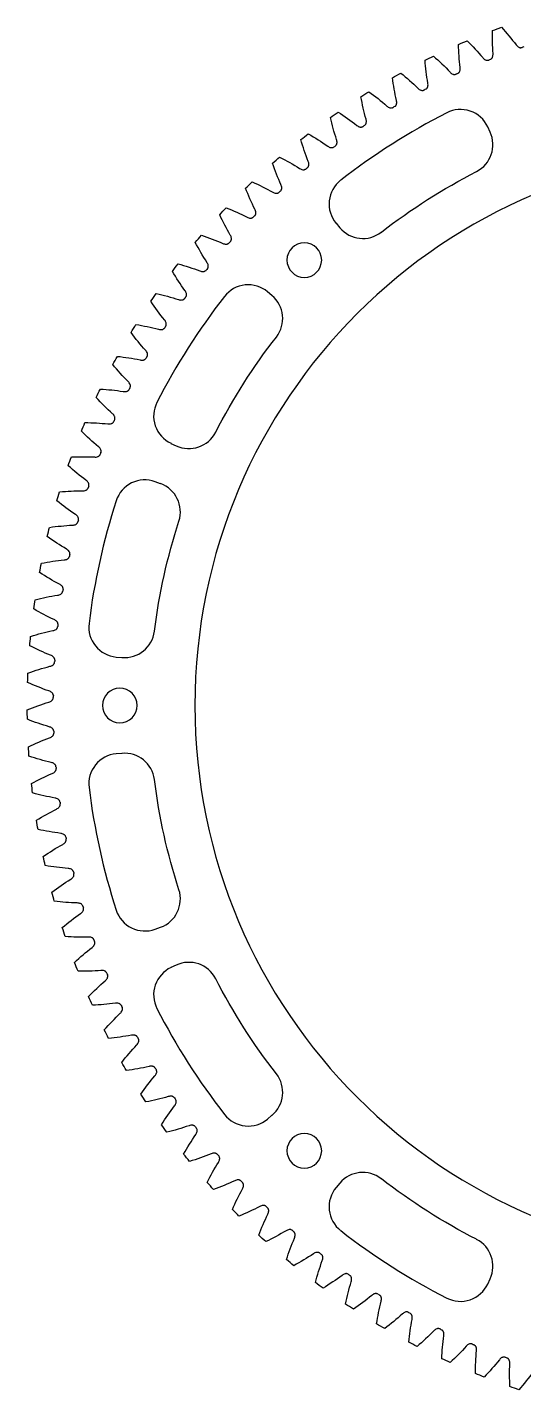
# Model space of a CAD drawing. Header units: millimetres. Extents: x -62 to 62, y -62 to 63.
# Drawn here: x -62.5 to -19.6, y -59.2 to 58.7 of the extents above; entities that cross this region are included whole.
import ezdxf

# ---------------------------------------------------------------- set-up
doc = ezdxf.new("R2010")
doc.units = ezdxf.units.MM
doc.layers.add('1', color=7, linetype='CONTINUOUS', true_color=0xffffff)

msp = doc.modelspace()

# ---------------------------------------------------------------- linework, layer by layer
at = {"layer": '1', "color": 3, "linetype": 'Continuous'}
for p, q in [((-22.47, 49.61), (-22.68, 50.07)), ((-35.79, 41.72), (-35.47, 41.34)), ((-41.34, 35.47), (-41.72, 35.79)), ((-50.07, 22.68), (-49.61, 22.47)), ((-50.97, 19.19), (-51.44, 19.36)), ((-54.81, 4.19), (-54.31, 4.15)), ((-54.31, -4.15), (-54.81, -4.19)), ((-51.44, -19.36), (-50.97, -19.19)), ((-49.61, -22.47), (-50.07, -22.68)), ((-41.72, -35.79), (-41.34, -35.47)), ((-35.47, -41.34), (-35.79, -41.72)), ((-22.68, -50.07), (-22.47, -49.61))]:
    msp.add_line(p, q, dxfattribs=at)
at = {"layer": '1', "color": 3, "linetype": 'Continuous', "extrusion": (0, 0, -1)}
for centre, radius in [((0, 0), 48), ((38.54, 38.54), 1.5), ((54.5, 0), 1.5), ((38.54, -38.54), 1.5)]:
    msp.add_circle(centre, radius, dxfattribs=at)
at = {"layer": '1', "color": 3, "linetype": 'Continuous'}
for centre, radius, start, end in [((0, 0), 60.25, 108.9502, 109.0985), ((0, 0), 60.25, 111.8771, 112.0254), ((0, 0), 60.25, 114.8039, 114.9522), ((0, 0), 60.25, 117.7307, 117.879), ((0, 0), 57.6, 117.0839, 127.9161), ((0, 0), 60.25, 120.6576, 120.8059), ((-25.04, 48.97), 2.6, 25, 117.0839), ((0, 0), 60.25, 123.5844, 123.7327), ((-24.83, 48.52), 2.6, 297.1031, 25), ((0, 0), 60.25, 126.5112, 126.6595), ((0, 0), 60.25, 129.438, 129.5864), ((-33.8, 43.39), 2.6, 127.9161, 220), ((0, 0), 60.25, 132.3649, 132.5132), ((0, 0), 60.25, 135.2917, 135.44), ((-33.48, 43.01), 2.6, 220, 307.8969), ((0, 0), 60.25, 138.2185, 138.3668), ((0, 0), 60.25, 141.1454, 141.2937), ((0, 0), 57.6, 142.0839, 152.9161), ((-43.39, 33.8), 2.6, 50, 142.0839), ((-43.01, 33.48), 2.6, 322.1031, 50), ((0, 0), 60.25, 144.0722, 144.2205), ((0, 0), 60.25, 146.999, 147.1473), ((0, 0), 60.25, 149.9258, 150.0742), ((0, 0), 60.25, 152.8527, 153.001), ((-48.97, 25.04), 2.6, 152.9161, 245), ((0, 0), 60.25, 155.7795, 155.9278), ((-48.52, 24.83), 2.6, 245, 332.8969), ((0, 0), 60.25, 158.7063, 158.8546), ((0, 0), 60.25, 161.6332, 161.7815), ((-52.33, 16.92), 2.6, 70, 162.0839), ((-51.86, 16.75), 2.6, 342.1031, 70), ((0, 0), 57.6, 162.0839, 172.9161), ((0, 0), 60.25, 164.56, 164.7083), ((0, 0), 60.25, 167.4868, 167.6351), ((0, 0), 60.25, 170.4136, 170.562), ((-54.58, 6.78), 2.6, 172.9161, 265), ((0, 0), 60.25, 173.3405, 173.4888), ((-54.08, 6.74), 2.6, 265, 352.8969), ((0, 0), 60.25, 176.2673, 176.4156), ((0, 0), 60.25, 179.1941, 179.3425), ((0, 0), 60.25, 182.121, 182.2693), ((-54.58, -6.78), 2.6, 95, 187.0839), ((-54.08, -6.74), 2.6, 7.1031, 95), ((0, 0), 60.25, 185.0478, 185.1961), ((0, 0), 57.6, 187.0839, 197.9161), ((0, 0), 60.25, 187.9746, 188.1229), ((0, 0), 60.25, 190.9015, 191.0498), ((0, 0), 60.25, 193.8283, 193.9766), ((-51.86, -16.75), 2.6, 290, 17.8969), ((0, 0), 60.25, 196.7551, 196.9034), ((-52.33, -16.92), 2.6, 197.9161, 290), ((0, 0), 60.25, 199.6819, 199.8303), ((-48.52, -24.83), 2.6, 27.1031, 115), ((0, 0), 60.25, 202.6088, 202.7571), ((-48.97, -25.04), 2.6, 115, 207.0839), ((0, 0), 60.25, 205.5356, 205.6839), ((0, 0), 57.6, 207.0839, 217.9161), ((0, 0), 60.25, 208.4624, 208.6107), ((0, 0), 60.25, 211.3893, 211.5376), ((-43.01, -33.48), 2.6, 310, 37.8969), ((0, 0), 60.25, 214.3161, 214.4644), ((0, 0), 60.25, 217.2429, 217.3912), ((-43.39, -33.8), 2.6, 217.9161, 310), ((0, 0), 60.25, 220.1697, 220.3181), ((0, 0), 60.25, 223.0966, 223.2449), ((-33.48, -43.01), 2.6, 52.1031, 140), ((-33.8, -43.39), 2.6, 140, 232.0839), ((0, 0), 60.25, 226.0234, 226.1717), ((0, 0), 60.25, 228.9502, 229.0985), ((0, 0), 57.6, 232.0839, 242.9161), ((-24.83, -48.52), 2.6, 335, 62.8969), ((0, 0), 60.25, 231.8771, 232.0254), ((0, 0), 60.25, 234.8039, 234.9522), ((-25.04, -48.97), 2.6, 242.9161, 335), ((0, 0), 60.25, 237.7307, 237.879), ((0, 0), 60.25, 240.6575, 240.8059), ((0, 0), 60.25, 243.5844, 243.7327), ((0, 0), 60.25, 246.5112, 246.6595), ((0, 0), 60.25, 249.438, 249.5864)]:
    msp.add_arc(centre, radius, start, end, dxfattribs=at)
at = {"layer": '1', "color": 3, "linetype": 'Continuous', "extrusion": (0, 0, -1)}
for start, end in [(52.1031, 62.8969), (27.1031, 37.8969), (7.1031, 17.8969), (342.1031, 352.8969), (322.1031, 332.8969), (297.1031, 307.8969)]:
    msp.add_arc((0, 0), 51.9, start, end, dxfattribs=at)
at = {"layer": '1', "color": 6, "linetype": 'Continuous'}
for points in [[(-22.22, 56.41), (-22.26, 57.08), (-22.27, 57.74), (-22.26, 58.4)], [(-22.26, 58.4), (-22, 58.5), (-21.75, 58.59), (-21.49, 58.69)], [(-21.49, 58.69), (-21.05, 58.2), (-20.62, 57.69), (-20.22, 57.16)], [(-25.21, 57.19), (-24.96, 57.3), (-24.71, 57.41), (-24.46, 57.51)], [(-25.07, 55.21), (-25.15, 55.87), (-25.19, 56.53), (-25.21, 57.19)], [(-24.46, 57.51), (-23.99, 57.05), (-23.54, 56.56), (-23.11, 56.06)], [(-28.1, 55.83), (-27.85, 55.95), (-27.61, 56.07), (-27.37, 56.19)], [(-27.86, 53.85), (-27.97, 54.51), (-28.05, 55.17), (-28.1, 55.83)], [(-27.37, 56.19), (-26.87, 55.75), (-26.39, 55.29), (-25.94, 54.8)], [(-30.91, 54.32), (-30.67, 54.46), (-30.44, 54.59), (-30.2, 54.72)], [(-30.57, 52.36), (-30.72, 53.01), (-30.83, 53.66), (-30.91, 54.32)], [(-30.2, 54.72), (-29.68, 54.3), (-29.18, 53.87), (-28.71, 53.41)], [(-33.64, 52.67), (-33.42, 52.82), (-33.19, 52.96), (-32.96, 53.11)], [(-32.96, 53.11), (-32.42, 52.72), (-31.9, 52.31), (-31.4, 51.87)], [(-33.2, 50.73), (-33.38, 51.37), (-33.53, 52.02), (-33.64, 52.67)], [(-36.29, 50.89), (-36.07, 51.04), (-35.85, 51.2), (-35.62, 51.35)], [(-35.75, 48.97), (-35.96, 49.6), (-36.14, 50.24), (-36.29, 50.89)], [(-35.62, 51.35), (-35.07, 50.99), (-34.52, 50.61), (-34, 50.2)], [(-38.84, 48.97), (-38.63, 49.13), (-38.41, 49.3), (-38.2, 49.47)], [(-38.21, 47.08), (-38.45, 47.7), (-38.66, 48.33), (-38.84, 48.97)], [(-38.2, 49.47), (-37.62, 49.14), (-37.06, 48.78), (-36.52, 48.4)], [(-41.29, 46.92), (-41.09, 47.1), (-40.88, 47.28), (-40.68, 47.45)], [(-40.68, 47.45), (-40.08, 47.15), (-39.51, 46.83), (-38.95, 46.47)], [(-40.56, 45.07), (-40.83, 45.67), (-41.07, 46.29), (-41.29, 46.92)], [(-43.63, 44.75), (-43.44, 44.94), (-43.24, 45.13), (-43.05, 45.31)], [(-43.05, 45.31), (-42.44, 45.04), (-41.85, 44.75), (-41.27, 44.42)], [(-42.81, 42.94), (-43.11, 43.53), (-43.38, 44.13), (-43.63, 44.75)], [(-45.86, 42.46), (-45.68, 42.66), (-45.49, 42.86), (-45.3, 43.06)], [(-44.94, 40.7), (-45.28, 41.27), (-45.58, 41.86), (-45.86, 42.46)], [(-45.3, 43.06), (-44.68, 42.82), (-44.08, 42.55), (-43.48, 42.26)], [(-47.97, 40.07), (-47.79, 40.27), (-47.62, 40.48), (-47.44, 40.69)], [(-47.44, 40.69), (-46.81, 40.48), (-46.19, 40.25), (-45.58, 39.98)], [(-46.96, 38.35), (-47.33, 38.91), (-47.66, 39.48), (-47.97, 40.07)], [(-49.95, 37.56), (-49.79, 37.78), (-49.62, 38), (-49.46, 38.21)], [(-49.46, 38.21), (-48.82, 38.04), (-48.19, 37.84), (-47.57, 37.6)], [(-48.86, 35.9), (-49.25, 36.44), (-49.61, 36.99), (-49.95, 37.56)], [(-51.8, 34.97), (-51.65, 35.19), (-51.5, 35.41), (-51.34, 35.64)], [(-51.34, 35.64), (-50.7, 35.49), (-50.05, 35.33), (-49.42, 35.12)], [(-50.63, 33.36), (-51.05, 33.88), (-51.44, 34.41), (-51.8, 34.97)], [(-53.52, 32.27), (-53.38, 32.51), (-53.24, 32.74), (-53.1, 32.97)], [(-52.27, 30.73), (-52.71, 31.22), (-53.13, 31.74), (-53.52, 32.27)], [(-53.1, 32.97), (-52.44, 32.86), (-51.79, 32.72), (-51.15, 32.55)], [(-55.1, 29.5), (-54.97, 29.74), (-54.84, 29.98), (-54.71, 30.21)], [(-53.77, 28.02), (-54.24, 28.49), (-54.68, 28.99), (-55.1, 29.5)], [(-54.71, 30.21), (-54.05, 30.14), (-53.4, 30.04), (-52.75, 29.9)], [(-56.53, 26.65), (-56.42, 26.89), (-56.3, 27.14), (-56.18, 27.38)], [(-56.18, 27.38), (-55.52, 27.34), (-54.86, 27.27), (-54.21, 27.17)], [(-55.13, 25.24), (-55.62, 25.69), (-56.09, 26.16), (-56.53, 26.65)], [(-57.82, 23.73), (-57.72, 23.98), (-57.61, 24.23), (-57.51, 24.48)], [(-56.35, 22.39), (-56.86, 22.81), (-57.35, 23.26), (-57.82, 23.73)], [(-57.51, 24.48), (-56.84, 24.47), (-56.18, 24.43), (-55.52, 24.36)], [(-58.96, 20.74), (-58.87, 21), (-58.78, 21.25), (-58.68, 21.51)], [(-58.68, 21.51), (-58.02, 21.53), (-57.36, 21.53), (-56.69, 21.5)], [(-57.42, 19.49), (-57.95, 19.88), (-58.46, 20.3), (-58.96, 20.74)], [(-59.94, 17.71), (-59.86, 17.97), (-59.78, 18.22), (-59.7, 18.48)], [(-58.34, 16.53), (-58.89, 16.89), (-59.42, 17.29), (-59.94, 17.71)], [(-59.7, 18.48), (-59.04, 18.54), (-58.38, 18.58), (-57.72, 18.57)], [(-60.77, 14.62), (-60.7, 14.89), (-60.64, 15.15), (-60.57, 15.41)], [(-60.57, 15.41), (-59.91, 15.5), (-59.25, 15.57), (-58.59, 15.6)], [(-59.1, 13.53), (-59.68, 13.87), (-60.23, 14.23), (-60.77, 14.62)], [(-61.43, 11.5), (-61.38, 11.77), (-61.33, 12.03), (-61.28, 12.3)], [(-61.28, 12.3), (-60.63, 12.43), (-59.97, 12.53), (-59.31, 12.59)], [(-59.72, 10.49), (-60.31, 10.8), (-60.88, 11.14), (-61.43, 11.5)], [(-61.83, 9.15), (-61.18, 9.31), (-60.53, 9.45), (-59.88, 9.55)], [(-61.94, 8.35), (-61.9, 8.62), (-61.87, 8.89), (-61.83, 9.15)], [(-60.18, 7.43), (-60.78, 7.71), (-61.37, 8.02), (-61.94, 8.35)], [(-62.29, 5.17), (-62.26, 5.44), (-62.24, 5.71), (-62.21, 5.98)], [(-62.21, 5.98), (-61.58, 6.18), (-60.94, 6.34), (-60.29, 6.48)], [(-60.48, 4.35), (-61.09, 4.59), (-61.7, 4.87), (-62.29, 5.17)], [(-62.47, 1.99), (-62.46, 2.26), (-62.45, 2.53), (-62.44, 2.8)], [(-62.44, 2.8), (-61.81, 3.03), (-61.18, 3.22), (-60.54, 3.39)], [(-60.62, 1.25), (-61.25, 1.47), (-61.86, 1.72), (-62.47, 1.99)], [(-62.5, -0.39), (-61.89, -0.14), (-61.26, 0.1), (-60.63, 0.29)], [(-62.49, -1.2), (-62.49, -0.93), (-62.5, -0.66), (-62.5, -0.39)], [(-60.6, -1.84), (-61.24, -1.66), (-61.87, -1.45), (-62.49, -1.2)], [(-62.4, -3.58), (-61.8, -3.29), (-61.19, -3.03), (-60.57, -2.8)], [(-62.35, -4.39), (-62.36, -4.12), (-62.38, -3.85), (-62.4, -3.58)], [(-60.43, -4.93), (-61.08, -4.79), (-61.72, -4.6), (-62.35, -4.39)], [(-62.13, -6.76), (-61.55, -6.45), (-60.96, -6.15), (-60.35, -5.89)], [(-62.04, -7.57), (-62.07, -7.3), (-62.1, -7.03), (-62.13, -6.76)], [(-60.1, -8.01), (-60.75, -7.9), (-61.4, -7.75), (-62.04, -7.57)], [(-61.71, -9.93), (-61.14, -9.58), (-60.56, -9.26), (-59.97, -8.97)], [(-61.57, -10.73), (-61.62, -10.46), (-61.66, -10.19), (-61.71, -9.93)], [(-59.61, -11.07), (-60.27, -10.99), (-60.92, -10.87), (-61.57, -10.73)], [(-61.12, -13.07), (-60.57, -12.69), (-60.01, -12.34), (-59.43, -12.02)], [(-60.94, -13.86), (-61, -13.6), (-61.06, -13.33), (-61.12, -13.07)], [(-58.97, -14.1), (-59.63, -14.05), (-60.29, -13.97), (-60.94, -13.86)], [(-60.37, -16.17), (-59.85, -15.77), (-59.3, -15.39), (-58.74, -15.03)], [(-60.16, -16.95), (-60.23, -16.69), (-60.3, -16.43), (-60.37, -16.17)], [(-58.17, -17.09), (-58.84, -17.08), (-59.5, -17.03), (-60.16, -16.95)], [(-59.47, -19.23), (-58.96, -18.8), (-58.44, -18.39), (-57.89, -18.01)], [(-59.21, -20), (-59.3, -19.75), (-59.38, -19.49), (-59.47, -19.23)], [(-57.22, -20.04), (-57.89, -20.06), (-58.55, -20.05), (-59.21, -20)], [(-58.41, -22.24), (-57.93, -21.79), (-57.42, -21.35), (-56.9, -20.95)], [(-58.11, -23), (-58.21, -22.75), (-58.31, -22.5), (-58.41, -22.24)], [(-56.13, -22.94), (-56.79, -22.99), (-57.45, -23.01), (-58.11, -23)], [(-57.2, -25.2), (-56.74, -24.72), (-56.26, -24.26), (-55.76, -23.82)], [(-56.86, -25.94), (-56.98, -25.69), (-57.09, -25.44), (-57.2, -25.2)], [(-54.88, -25.77), (-55.54, -25.86), (-56.2, -25.91), (-56.86, -25.94)], [(-55.84, -28.08), (-55.4, -27.58), (-54.95, -27.1), (-54.47, -26.64)], [(-55.47, -28.81), (-55.59, -28.57), (-55.71, -28.32), (-55.84, -28.08)], [(-53.49, -28.54), (-54.15, -28.66), (-54.8, -28.75), (-55.47, -28.81)], [(-54.33, -30.9), (-53.92, -30.37), (-53.49, -29.87), (-53.04, -29.39)], [(-53.92, -31.6), (-54.06, -31.37), (-54.19, -31.13), (-54.33, -30.9)], [(-51.97, -31.24), (-52.61, -31.39), (-53.27, -31.51), (-53.92, -31.6)], [(-52.68, -33.63), (-52.3, -33.09), (-51.9, -32.56), (-51.47, -32.06)], [(-52.24, -34.31), (-52.39, -34.09), (-52.53, -33.86), (-52.68, -33.63)], [(-50.3, -33.85), (-50.94, -34.04), (-51.59, -34.19), (-52.24, -34.31)], [(-50.89, -36.28), (-50.54, -35.72), (-50.17, -35.17), (-49.76, -34.64)], [(-50.42, -36.94), (-50.58, -36.72), (-50.74, -36.5), (-50.89, -36.28)], [(-48.51, -36.37), (-49.14, -36.59), (-49.77, -36.78), (-50.42, -36.94)], [(-48.98, -38.83), (-48.65, -38.25), (-48.3, -37.68), (-47.93, -37.14)], [(-48.47, -39.46), (-48.64, -39.25), (-48.81, -39.04), (-48.98, -38.83)], [(-46.59, -38.8), (-47.2, -39.05), (-47.83, -39.27), (-48.47, -39.46)], [(-46.93, -41.28), (-46.64, -40.68), (-46.32, -40.1), (-45.97, -39.54)], [(-44.55, -41.13), (-45.15, -41.41), (-45.76, -41.66), (-46.39, -41.89)], [(-46.39, -41.89), (-46.57, -41.68), (-46.75, -41.48), (-46.93, -41.28)], [(-44.76, -43.62), (-44.5, -43.01), (-44.21, -42.41), (-43.89, -41.83)], [(-44.19, -44.2), (-44.38, -44.01), (-44.57, -43.81), (-44.76, -43.62)], [(-42.39, -43.35), (-42.97, -43.66), (-43.58, -43.94), (-44.19, -44.2)], [(-42.47, -45.85), (-42.24, -45.23), (-41.99, -44.62), (-41.7, -44.02)], [(-41.87, -46.4), (-42.08, -46.22), (-42.28, -46.03), (-42.47, -45.85)], [(-40.12, -45.46), (-40.69, -45.8), (-41.28, -46.11), (-41.87, -46.4)], [(-40.08, -47.96), (-39.88, -47.33), (-39.65, -46.7), (-39.39, -46.09)], [(-39.45, -48.48), (-39.66, -48.3), (-39.87, -48.13), (-40.08, -47.96)], [(-37.75, -47.45), (-38.3, -47.82), (-38.87, -48.16), (-39.45, -48.48)], [(-37.58, -49.94), (-37.41, -49.3), (-37.22, -48.67), (-36.99, -48.04)], [(-35.27, -49.32), (-35.81, -49.71), (-36.36, -50.08), (-36.92, -50.43)], [(-36.92, -50.43), (-37.14, -50.27), (-37.36, -50.11), (-37.58, -49.94)], [(-34.98, -51.8), (-34.84, -51.15), (-34.68, -50.5), (-34.49, -49.87)], [(-34.3, -52.25), (-34.53, -52.1), (-34.75, -51.95), (-34.98, -51.8)], [(-32.71, -51.05), (-33.22, -51.48), (-33.75, -51.87), (-34.3, -52.25)], [(-32.29, -53.51), (-32.19, -52.86), (-32.06, -52.21), (-31.9, -51.56)], [(-30.06, -52.66), (-30.55, -53.1), (-31.06, -53.53), (-31.59, -53.93)], [(-31.59, -53.93), (-31.82, -53.79), (-32.06, -53.65), (-32.29, -53.51)], [(-29.51, -55.09), (-29.45, -54.43), (-29.35, -53.78), (-29.22, -53.13)], [(-27.33, -54.12), (-27.8, -54.6), (-28.29, -55.04), (-28.79, -55.47)], [(-28.79, -55.47), (-29.03, -55.35), (-29.27, -55.22), (-29.51, -55.09)], [(-26.66, -56.53), (-26.63, -55.87), (-26.57, -55.2), (-26.47, -54.55)], [(-25.92, -56.87), (-26.17, -56.76), (-26.42, -56.64), (-26.66, -56.53)], [(-24.53, -55.45), (-24.97, -55.94), (-25.44, -56.42), (-25.92, -56.87)], [(-23.74, -57.82), (-23.74, -57.15), (-23.71, -56.49), (-23.65, -55.83)], [(-21.67, -56.63), (-22.08, -57.15), (-22.53, -57.64), (-22.99, -58.12)], [(-20.76, -58.95), (-20.79, -58.29), (-20.8, -57.63), (-20.77, -56.96)], [(-18.75, -57.66), (-19.14, -58.2), (-19.55, -58.72), (-19.99, -59.22)], [(-22.99, -58.12), (-23.24, -58.02), (-23.49, -57.92), (-23.74, -57.82)], [(-19.99, -59.22), (-20.25, -59.13), (-20.5, -59.04), (-20.76, -58.95)]]:
    msp.add_open_spline(points, degree=3, dxfattribs=at)
for points, knots in [([(-20.22, 57.16), (-20.19, 57.12), (-20.12, 57.05), (-20.02, 56.97), (-19.94, 56.94), (-19.9, 56.92), (-19.85, 56.92), (-19.79, 56.92), (-19.74, 56.93), (-19.71, 56.93)], [0, 0, 0, 0, 0.25, 0.5, 0.625, 0.6875, 0.75, 0.875, 1, 1, 1, 1]), ([(-23.11, 56.06), (-23.08, 56.02), (-23.01, 55.95), (-22.91, 55.87), (-22.83, 55.84), (-22.78, 55.83), (-22.73, 55.83), (-22.67, 55.83), (-22.62, 55.84), (-22.59, 55.85)], [0, 0, 0, 0, 0.25, 0.5, 0.625, 0.6875, 0.75, 0.875, 1, 1, 1, 1]), ([(-22.45, 55.91), (-22.43, 55.92), (-22.38, 55.95), (-22.34, 55.99), (-22.3, 56.02), (-22.28, 56.06), (-22.24, 56.14), (-22.22, 56.27), (-22.22, 56.37), (-22.22, 56.41)], [0, 0, 0, 0, 0.125, 0.25, 0.3125, 0.375, 0.5, 0.75, 1, 1, 1, 1]), ([(-25.94, 54.8), (-25.91, 54.77), (-25.84, 54.7), (-25.73, 54.63), (-25.65, 54.61), (-25.6, 54.6), (-25.55, 54.59), (-25.49, 54.6), (-25.44, 54.62), (-25.42, 54.63)], [0, 0, 0, 0, 0.25, 0.5, 0.625, 0.6875, 0.75, 0.875, 1, 1, 1, 1]), ([(-25.28, 54.69), (-25.25, 54.7), (-25.21, 54.73), (-25.17, 54.77), (-25.14, 54.81), (-25.11, 54.85), (-25.08, 54.93), (-25.06, 55.06), (-25.07, 55.16), (-25.07, 55.21)], [0, 0, 0, 0, 0.125, 0.25, 0.3125, 0.375, 0.5, 0.75, 1, 1, 1, 1]), ([(-28.71, 53.41), (-28.67, 53.37), (-28.6, 53.31), (-28.49, 53.25), (-28.4, 53.22), (-28.35, 53.22), (-28.3, 53.22), (-28.24, 53.23), (-28.2, 53.25), (-28.17, 53.26)], [0, 0, 0, 0, 0.25, 0.5, 0.625, 0.6875, 0.75, 0.875, 1, 1, 1, 1]), ([(-28.04, 53.33), (-28.01, 53.34), (-27.97, 53.37), (-27.93, 53.42), (-27.9, 53.46), (-27.88, 53.5), (-27.85, 53.58), (-27.84, 53.71), (-27.85, 53.81), (-27.86, 53.85)], [0, 0, 0, 0, 0.125, 0.25, 0.3125, 0.375, 0.5, 0.75, 1, 1, 1, 1]), ([(-30.72, 51.83), (-30.7, 51.84), (-30.66, 51.87), (-30.62, 51.92), (-30.6, 51.96), (-30.57, 52.01), (-30.55, 52.09), (-30.54, 52.22), (-30.56, 52.31), (-30.57, 52.36)], [0, 0, 0, 0, 0.125, 0.25, 0.3125, 0.375, 0.5, 0.75, 1, 1, 1, 1]), ([(-33.33, 50.19), (-33.31, 50.21), (-33.27, 50.24), (-33.23, 50.29), (-33.21, 50.33), (-33.19, 50.38), (-33.17, 50.46), (-33.17, 50.59), (-33.19, 50.68), (-33.2, 50.73)], [0, 0, 0, 0, 0.125, 0.25, 0.3125, 0.375, 0.5, 0.75, 1, 1, 1, 1]), ([(-31.4, 51.87), (-31.36, 51.84), (-31.28, 51.78), (-31.17, 51.72), (-31.08, 51.7), (-31.03, 51.7), (-30.98, 51.7), (-30.92, 51.72), (-30.88, 51.74), (-30.86, 51.75)], [0, 0, 0, 0, 0.25, 0.5, 0.625, 0.6875, 0.75, 0.875, 1, 1, 1, 1]), ([(-34, 50.2), (-33.96, 50.17), (-33.88, 50.11), (-33.77, 50.06), (-33.68, 50.05), (-33.63, 50.05), (-33.58, 50.05), (-33.52, 50.07), (-33.48, 50.09), (-33.46, 50.11)], [0, 0, 0, 0, 0.25, 0.5, 0.625, 0.6875, 0.75, 0.875, 1, 1, 1, 1]), ([(-36.52, 48.4), (-36.48, 48.37), (-36.4, 48.32), (-36.28, 48.27), (-36.19, 48.27), (-36.14, 48.27), (-36.1, 48.27), (-36.04, 48.29), (-35.99, 48.32), (-35.97, 48.33)], [0, 0, 0, 0, 0.25, 0.5, 0.625, 0.6875, 0.75, 0.875, 1, 1, 1, 1]), ([(-35.85, 48.43), (-35.83, 48.44), (-35.79, 48.48), (-35.76, 48.53), (-35.74, 48.57), (-35.72, 48.62), (-35.7, 48.7), (-35.71, 48.83), (-35.74, 48.92), (-35.75, 48.97)], [0, 0, 0, 0, 0.125, 0.25, 0.3125, 0.375, 0.5, 0.75, 1, 1, 1, 1]), ([(-38.95, 46.47), (-38.9, 46.44), (-38.82, 46.4), (-38.7, 46.36), (-38.61, 46.35), (-38.56, 46.36), (-38.51, 46.37), (-38.46, 46.39), (-38.41, 46.42), (-38.39, 46.43)], [0, 0, 0, 0, 0.25, 0.5, 0.625, 0.6875, 0.75, 0.875, 1, 1, 1, 1]), ([(-38.27, 46.53), (-38.26, 46.55), (-38.22, 46.58), (-38.19, 46.64), (-38.17, 46.68), (-38.15, 46.73), (-38.14, 46.82), (-38.16, 46.94), (-38.19, 47.04), (-38.21, 47.08)], [0, 0, 0, 0, 0.125, 0.25, 0.3125, 0.375, 0.5, 0.75, 1, 1, 1, 1]), ([(-40.6, 44.52), (-40.58, 44.53), (-40.55, 44.57), (-40.52, 44.63), (-40.5, 44.67), (-40.49, 44.72), (-40.48, 44.81), (-40.5, 44.93), (-40.54, 45.02), (-40.56, 45.07)], [0, 0, 0, 0, 0.125, 0.25, 0.3125, 0.375, 0.5, 0.75, 1, 1, 1, 1]), ([(-41.27, 44.42), (-41.23, 44.4), (-41.14, 44.35), (-41.01, 44.32), (-40.93, 44.32), (-40.88, 44.33), (-40.83, 44.34), (-40.77, 44.37), (-40.73, 44.4), (-40.71, 44.41)], [0, 0, 0, 0, 0.25, 0.5, 0.625, 0.6875, 0.75, 0.875, 1, 1, 1, 1]), ([(-42.82, 42.39), (-42.8, 42.4), (-42.77, 42.44), (-42.74, 42.5), (-42.73, 42.55), (-42.72, 42.6), (-42.72, 42.68), (-42.74, 42.8), (-42.79, 42.9), (-42.81, 42.94)], [0, 0, 0, 0, 0.125, 0.25, 0.3125, 0.375, 0.5, 0.75, 1, 1, 1, 1]), ([(-43.48, 42.26), (-43.44, 42.23), (-43.35, 42.19), (-43.22, 42.17), (-43.14, 42.17), (-43.09, 42.18), (-43.04, 42.2), (-42.99, 42.23), (-42.95, 42.26), (-42.93, 42.27)], [0, 0, 0, 0, 0.25, 0.5, 0.625, 0.6875, 0.75, 0.875, 1, 1, 1, 1]), ([(-44.93, 40.14), (-44.91, 40.16), (-44.88, 40.2), (-44.86, 40.26), (-44.85, 40.31), (-44.84, 40.36), (-44.84, 40.45), (-44.87, 40.57), (-44.92, 40.65), (-44.94, 40.7)], [0, 0, 0, 0, 0.125, 0.25, 0.3125, 0.375, 0.5, 0.75, 1, 1, 1, 1]), ([(-45.58, 39.98), (-45.54, 39.96), (-45.45, 39.93), (-45.32, 39.91), (-45.23, 39.92), (-45.19, 39.93), (-45.14, 39.95), (-45.09, 39.98), (-45.05, 40.01), (-45.03, 40.03)], [0, 0, 0, 0, 0.25, 0.5, 0.625, 0.6875, 0.75, 0.875, 1, 1, 1, 1]), ([(-46.92, 37.8), (-46.9, 37.82), (-46.88, 37.86), (-46.86, 37.92), (-46.85, 37.97), (-46.84, 38.02), (-46.85, 38.1), (-46.89, 38.22), (-46.94, 38.31), (-46.96, 38.35)], [0, 0, 0, 0, 0.125, 0.25, 0.3125, 0.375, 0.5, 0.75, 1, 1, 1, 1]), ([(-47.57, 37.6), (-47.52, 37.58), (-47.42, 37.55), (-47.3, 37.54), (-47.21, 37.56), (-47.17, 37.57), (-47.12, 37.59), (-47.07, 37.62), (-47.03, 37.66), (-47.02, 37.68)], [0, 0, 0, 0, 0.25, 0.5, 0.625, 0.6875, 0.75, 0.875, 1, 1, 1, 1]), ([(-48.79, 35.35), (-48.77, 35.37), (-48.75, 35.42), (-48.73, 35.48), (-48.72, 35.53), (-48.72, 35.57), (-48.73, 35.66), (-48.78, 35.78), (-48.83, 35.86), (-48.86, 35.9)], [0, 0, 0, 0, 0.125, 0.25, 0.3125, 0.375, 0.5, 0.75, 1, 1, 1, 1]), ([(-49.42, 35.12), (-49.38, 35.11), (-49.28, 35.08), (-49.16, 35.08), (-49.07, 35.1), (-49.02, 35.11), (-48.98, 35.13), (-48.93, 35.17), (-48.89, 35.21), (-48.88, 35.23)], [0, 0, 0, 0, 0.25, 0.5, 0.625, 0.6875, 0.75, 0.875, 1, 1, 1, 1]), ([(-50.53, 32.82), (-50.52, 32.84), (-50.5, 32.88), (-50.48, 32.94), (-50.48, 32.99), (-50.48, 33.04), (-50.49, 33.13), (-50.54, 33.24), (-50.6, 33.32), (-50.63, 33.36)], [0, 0, 0, 0, 0.125, 0.25, 0.3125, 0.375, 0.5, 0.75, 1, 1, 1, 1]), ([(-51.15, 32.55), (-51.1, 32.54), (-51.01, 32.52), (-50.88, 32.52), (-50.8, 32.54), (-50.75, 32.56), (-50.71, 32.59), (-50.66, 32.63), (-50.63, 32.66), (-50.61, 32.68)], [0, 0, 0, 0, 0.25, 0.5, 0.625, 0.6875, 0.75, 0.875, 1, 1, 1, 1]), ([(-52.14, 30.19), (-52.13, 30.21), (-52.11, 30.26), (-52.1, 30.32), (-52.09, 30.37), (-52.1, 30.42), (-52.12, 30.51), (-52.17, 30.62), (-52.23, 30.69), (-52.27, 30.73)], [0, 0, 0, 0, 0.125, 0.25, 0.3125, 0.375, 0.5, 0.75, 1, 1, 1, 1]), ([(-52.75, 29.9), (-52.7, 29.89), (-52.6, 29.87), (-52.48, 29.88), (-52.39, 29.91), (-52.35, 29.93), (-52.31, 29.96), (-52.26, 30), (-52.23, 30.04), (-52.22, 30.06)], [0, 0, 0, 0, 0.25, 0.5, 0.625, 0.6875, 0.75, 0.875, 1, 1, 1, 1]), ([(-54.21, 27.17), (-54.16, 27.16), (-54.06, 27.15), (-53.93, 27.16), (-53.85, 27.19), (-53.81, 27.22), (-53.77, 27.25), (-53.72, 27.29), (-53.7, 27.33), (-53.68, 27.35)], [0, 0, 0, 0, 0.25, 0.5, 0.625, 0.6875, 0.75, 0.875, 1, 1, 1, 1]), ([(-53.61, 27.49), (-53.6, 27.51), (-53.59, 27.56), (-53.58, 27.62), (-53.58, 27.67), (-53.58, 27.72), (-53.61, 27.8), (-53.67, 27.91), (-53.73, 27.99), (-53.77, 28.02)], [0, 0, 0, 0, 0.125, 0.25, 0.3125, 0.375, 0.5, 0.75, 1, 1, 1, 1]), ([(-54.95, 24.72), (-54.94, 24.74), (-54.92, 24.79), (-54.92, 24.85), (-54.92, 24.9), (-54.93, 24.95), (-54.96, 25.03), (-55.02, 25.14), (-55.09, 25.21), (-55.13, 25.24)], [0, 0, 0, 0, 0.125, 0.25, 0.3125, 0.375, 0.5, 0.75, 1, 1, 1, 1]), ([(-55.52, 24.36), (-55.47, 24.36), (-55.37, 24.35), (-55.25, 24.37), (-55.17, 24.41), (-55.13, 24.43), (-55.09, 24.46), (-55.05, 24.51), (-55.02, 24.55), (-55.01, 24.58)], [0, 0, 0, 0, 0.25, 0.5, 0.625, 0.6875, 0.75, 0.875, 1, 1, 1, 1]), ([(-56.69, 21.5), (-56.64, 21.49), (-56.54, 21.49), (-56.42, 21.52), (-56.34, 21.56), (-56.3, 21.59), (-56.27, 21.62), (-56.23, 21.67), (-56.2, 21.71), (-56.19, 21.73)], [0, 0, 0, 0, 0.25, 0.5, 0.625, 0.6875, 0.75, 0.875, 1, 1, 1, 1]), ([(-56.14, 21.88), (-56.13, 21.9), (-56.12, 21.95), (-56.11, 22.01), (-56.12, 22.06), (-56.13, 22.11), (-56.16, 22.19), (-56.23, 22.29), (-56.31, 22.36), (-56.35, 22.39)], [0, 0, 0, 0, 0.125, 0.25, 0.3125, 0.375, 0.5, 0.75, 1, 1, 1, 1]), ([(-57.18, 18.98), (-57.17, 19.01), (-57.16, 19.06), (-57.16, 19.12), (-57.17, 19.17), (-57.19, 19.22), (-57.22, 19.3), (-57.3, 19.39), (-57.38, 19.46), (-57.42, 19.49)], [0, 0, 0, 0, 0.125, 0.25, 0.3125, 0.375, 0.5, 0.75, 1, 1, 1, 1]), ([(-57.72, 18.57), (-57.67, 18.57), (-57.57, 18.58), (-57.45, 18.61), (-57.37, 18.65), (-57.33, 18.68), (-57.3, 18.72), (-57.26, 18.77), (-57.24, 18.81), (-57.23, 18.84)], [0, 0, 0, 0, 0.25, 0.5, 0.625, 0.6875, 0.75, 0.875, 1, 1, 1, 1]), ([(-58.08, 16.04), (-58.07, 16.06), (-58.06, 16.11), (-58.07, 16.18), (-58.08, 16.22), (-58.09, 16.27), (-58.13, 16.35), (-58.22, 16.44), (-58.29, 16.5), (-58.34, 16.53)], [0, 0, 0, 0, 0.125, 0.25, 0.3125, 0.375, 0.5, 0.75, 1, 1, 1, 1]), ([(-58.59, 15.6), (-58.54, 15.61), (-58.44, 15.62), (-58.32, 15.65), (-58.25, 15.7), (-58.21, 15.73), (-58.18, 15.77), (-58.14, 15.82), (-58.12, 15.87), (-58.12, 15.89)], [0, 0, 0, 0, 0.25, 0.5, 0.625, 0.6875, 0.75, 0.875, 1, 1, 1, 1]), ([(-58.82, 13.05), (-58.81, 13.08), (-58.81, 13.13), (-58.82, 13.19), (-58.83, 13.24), (-58.85, 13.28), (-58.89, 13.36), (-58.98, 13.45), (-59.06, 13.5), (-59.1, 13.53)], [0, 0, 0, 0, 0.125, 0.25, 0.3125, 0.375, 0.5, 0.75, 1, 1, 1, 1]), ([(-59.31, 12.59), (-59.26, 12.6), (-59.16, 12.61), (-59.05, 12.66), (-58.98, 12.71), (-58.94, 12.74), (-58.91, 12.78), (-58.88, 12.83), (-58.86, 12.88), (-58.85, 12.9)], [0, 0, 0, 0, 0.25, 0.5, 0.625, 0.6875, 0.75, 0.875, 1, 1, 1, 1]), ([(-59.88, 9.55), (-59.83, 9.55), (-59.73, 9.57), (-59.62, 9.62), (-59.55, 9.68), (-59.51, 9.71), (-59.48, 9.75), (-59.45, 9.81), (-59.44, 9.86), (-59.43, 9.88)], [0, 0, 0, 0, 0.25, 0.5, 0.625, 0.6875, 0.75, 0.875, 1, 1, 1, 1]), ([(-59.41, 10.03), (-59.41, 10.06), (-59.4, 10.11), (-59.41, 10.17), (-59.43, 10.22), (-59.45, 10.26), (-59.5, 10.33), (-59.59, 10.42), (-59.67, 10.47), (-59.72, 10.49)], [0, 0, 0, 0, 0.125, 0.25, 0.3125, 0.375, 0.5, 0.75, 1, 1, 1, 1]), ([(-59.84, 6.99), (-59.84, 7.01), (-59.84, 7.06), (-59.85, 7.12), (-59.87, 7.17), (-59.9, 7.21), (-59.95, 7.28), (-60.04, 7.36), (-60.13, 7.41), (-60.18, 7.43)], [0, 0, 0, 0, 0.125, 0.25, 0.3125, 0.375, 0.5, 0.75, 1, 1, 1, 1]), ([(-60.29, 6.48), (-60.24, 6.49), (-60.14, 6.51), (-60.03, 6.57), (-59.96, 6.62), (-59.93, 6.66), (-59.9, 6.7), (-59.88, 6.76), (-59.87, 6.81), (-59.86, 6.83)], [0, 0, 0, 0, 0.25, 0.5, 0.625, 0.6875, 0.75, 0.875, 1, 1, 1, 1]), ([(-60.54, 3.39), (-60.49, 3.4), (-60.4, 3.43), (-60.29, 3.49), (-60.22, 3.55), (-60.19, 3.59), (-60.17, 3.64), (-60.14, 3.69), (-60.13, 3.74), (-60.13, 3.77)], [0, 0, 0, 0, 0.25, 0.5, 0.625, 0.6875, 0.75, 0.875, 1, 1, 1, 1]), ([(-60.12, 3.92), (-60.12, 3.95), (-60.12, 4), (-60.14, 4.06), (-60.16, 4.1), (-60.19, 4.14), (-60.24, 4.21), (-60.34, 4.29), (-60.43, 4.33), (-60.48, 4.35)], [0, 0, 0, 0, 0.125, 0.25, 0.3125, 0.375, 0.5, 0.75, 1, 1, 1, 1]), ([(-60.24, 0.85), (-60.24, 0.87), (-60.25, 0.92), (-60.27, 0.98), (-60.29, 1.02), (-60.32, 1.07), (-60.38, 1.13), (-60.48, 1.2), (-60.57, 1.24), (-60.62, 1.25)], [0, 0, 0, 0, 0.125, 0.25, 0.3125, 0.375, 0.5, 0.75, 1, 1, 1, 1]), ([(-60.63, 0.29), (-60.58, 0.31), (-60.49, 0.34), (-60.39, 0.41), (-60.33, 0.47), (-60.3, 0.52), (-60.27, 0.56), (-60.25, 0.62), (-60.25, 0.67), (-60.25, 0.69)], [0, 0, 0, 0, 0.25, 0.5, 0.625, 0.6875, 0.75, 0.875, 1, 1, 1, 1]), ([(-60.21, -2.23), (-60.21, -2.21), (-60.22, -2.16), (-60.24, -2.1), (-60.27, -2.05), (-60.29, -2.02), (-60.36, -1.95), (-60.46, -1.89), (-60.56, -1.86), (-60.6, -1.84)], [0, 0, 0, 0, 0.125, 0.25, 0.3125, 0.375, 0.5, 0.75, 1, 1, 1, 1]), ([(-60.57, -2.8), (-60.52, -2.79), (-60.43, -2.75), (-60.33, -2.67), (-60.27, -2.61), (-60.25, -2.56), (-60.22, -2.52), (-60.21, -2.46), (-60.2, -2.41), (-60.2, -2.39)], [0, 0, 0, 0, 0.25, 0.5, 0.625, 0.6875, 0.75, 0.875, 1, 1, 1, 1]), ([(-60.02, -5.3), (-60.02, -5.28), (-60.03, -5.23), (-60.05, -5.17), (-60.08, -5.13), (-60.11, -5.09), (-60.18, -5.03), (-60.29, -4.97), (-60.38, -4.95), (-60.43, -4.93)], [0, 0, 0, 0, 0.125, 0.25, 0.3125, 0.375, 0.5, 0.75, 1, 1, 1, 1]), ([(-60.35, -5.89), (-60.3, -5.87), (-60.21, -5.83), (-60.11, -5.75), (-60.06, -5.68), (-60.04, -5.64), (-60.02, -5.59), (-60, -5.53), (-60, -5.48), (-60, -5.46)], [0, 0, 0, 0, 0.25, 0.5, 0.625, 0.6875, 0.75, 0.875, 1, 1, 1, 1]), ([(-59.67, -8.36), (-59.67, -8.33), (-59.68, -8.29), (-59.71, -8.23), (-59.74, -8.19), (-59.78, -8.15), (-59.84, -8.1), (-59.96, -8.05), (-60.05, -8.02), (-60.1, -8.01)], [0, 0, 0, 0, 0.125, 0.25, 0.3125, 0.375, 0.5, 0.75, 1, 1, 1, 1]), ([(-59.97, -8.97), (-59.92, -8.94), (-59.84, -8.89), (-59.74, -8.81), (-59.69, -8.74), (-59.67, -8.7), (-59.65, -8.65), (-59.64, -8.59), (-59.64, -8.54), (-59.65, -8.51)], [0, 0, 0, 0, 0.25, 0.5, 0.625, 0.6875, 0.75, 0.875, 1, 1, 1, 1]), ([(-59.16, -11.39), (-59.17, -11.37), (-59.18, -11.32), (-59.21, -11.27), (-59.25, -11.23), (-59.28, -11.2), (-59.35, -11.14), (-59.47, -11.1), (-59.56, -11.08), (-59.61, -11.07)], [0, 0, 0, 0, 0.125, 0.25, 0.3125, 0.375, 0.5, 0.75, 1, 1, 1, 1]), ([(-59.43, -12.02), (-59.39, -11.99), (-59.3, -11.94), (-59.21, -11.85), (-59.17, -11.78), (-59.15, -11.73), (-59.13, -11.68), (-59.13, -11.62), (-59.13, -11.57), (-59.13, -11.55)], [0, 0, 0, 0, 0.25, 0.5, 0.625, 0.6875, 0.75, 0.875, 1, 1, 1, 1]), ([(-58.5, -14.4), (-58.51, -14.38), (-58.53, -14.33), (-58.56, -14.28), (-58.59, -14.24), (-58.63, -14.21), (-58.7, -14.16), (-58.82, -14.12), (-58.92, -14.11), (-58.97, -14.1)], [0, 0, 0, 0, 0.125, 0.25, 0.3125, 0.375, 0.5, 0.75, 1, 1, 1, 1]), ([(-58.74, -15.03), (-58.7, -15.01), (-58.62, -14.95), (-58.53, -14.86), (-58.49, -14.78), (-58.47, -14.74), (-58.46, -14.69), (-58.46, -14.63), (-58.46, -14.58), (-58.47, -14.55)], [0, 0, 0, 0, 0.25, 0.5, 0.625, 0.6875, 0.75, 0.875, 1, 1, 1, 1]), ([(-57.69, -17.37), (-57.7, -17.35), (-57.72, -17.3), (-57.76, -17.25), (-57.79, -17.21), (-57.83, -17.18), (-57.9, -17.14), (-58.02, -17.1), (-58.12, -17.1), (-58.17, -17.09)], [0, 0, 0, 0, 0.125, 0.25, 0.3125, 0.375, 0.5, 0.75, 1, 1, 1, 1]), ([(-57.89, -18.01), (-57.85, -17.99), (-57.78, -17.92), (-57.7, -17.83), (-57.66, -17.75), (-57.64, -17.7), (-57.63, -17.65), (-57.63, -17.59), (-57.64, -17.54), (-57.65, -17.52)], [0, 0, 0, 0, 0.25, 0.5, 0.625, 0.6875, 0.75, 0.875, 1, 1, 1, 1]), ([(-56.73, -20.29), (-56.74, -20.27), (-56.76, -20.22), (-56.8, -20.18), (-56.84, -20.14), (-56.88, -20.11), (-56.95, -20.07), (-57.08, -20.04), (-57.17, -20.04), (-57.22, -20.04)], [0, 0, 0, 0, 0.125, 0.25, 0.3125, 0.375, 0.5, 0.75, 1, 1, 1, 1]), ([(-56.9, -20.95), (-56.86, -20.92), (-56.79, -20.85), (-56.71, -20.75), (-56.68, -20.67), (-56.66, -20.62), (-56.66, -20.57), (-56.66, -20.51), (-56.67, -20.46), (-56.68, -20.44)], [0, 0, 0, 0, 0.25, 0.5, 0.625, 0.6875, 0.75, 0.875, 1, 1, 1, 1]), ([(-55.62, -23.16), (-55.63, -23.14), (-55.66, -23.1), (-55.7, -23.05), (-55.73, -23.02), (-55.78, -22.99), (-55.85, -22.96), (-55.98, -22.93), (-56.08, -22.93), (-56.13, -22.94)], [0, 0, 0, 0, 0.125, 0.25, 0.3125, 0.375, 0.5, 0.75, 1, 1, 1, 1]), ([(-55.76, -23.82), (-55.72, -23.79), (-55.65, -23.72), (-55.58, -23.62), (-55.55, -23.54), (-55.54, -23.49), (-55.53, -23.44), (-55.54, -23.38), (-55.55, -23.33), (-55.56, -23.31)], [0, 0, 0, 0, 0.25, 0.5, 0.625, 0.6875, 0.75, 0.875, 1, 1, 1, 1]), ([(-54.36, -25.97), (-54.38, -25.95), (-54.4, -25.91), (-54.45, -25.86), (-54.49, -25.83), (-54.53, -25.81), (-54.61, -25.78), (-54.73, -25.76), (-54.83, -25.77), (-54.88, -25.77)], [0, 0, 0, 0, 0.125, 0.25, 0.3125, 0.375, 0.5, 0.75, 1, 1, 1, 1]), ([(-54.47, -26.64), (-54.43, -26.61), (-54.36, -26.53), (-54.3, -26.43), (-54.27, -26.34), (-54.27, -26.29), (-54.26, -26.24), (-54.27, -26.18), (-54.29, -26.14), (-54.3, -26.11)], [0, 0, 0, 0, 0.25, 0.5, 0.625, 0.6875, 0.75, 0.875, 1, 1, 1, 1]), ([(-52.97, -28.71), (-52.98, -28.69), (-53.01, -28.65), (-53.05, -28.61), (-53.1, -28.58), (-53.14, -28.56), (-53.22, -28.53), (-53.35, -28.52), (-53.45, -28.53), (-53.49, -28.54)], [0, 0, 0, 0, 0.125, 0.25, 0.3125, 0.375, 0.5, 0.75, 1, 1, 1, 1]), ([(-53.04, -29.39), (-53, -29.35), (-52.94, -29.27), (-52.88, -29.16), (-52.86, -29.08), (-52.85, -29.03), (-52.85, -28.98), (-52.86, -28.92), (-52.88, -28.87), (-52.89, -28.85)], [0, 0, 0, 0, 0.25, 0.5, 0.625, 0.6875, 0.75, 0.875, 1, 1, 1, 1]), ([(-51.43, -31.38), (-51.45, -31.36), (-51.48, -31.32), (-51.52, -31.28), (-51.57, -31.26), (-51.61, -31.24), (-51.7, -31.21), (-51.82, -31.21), (-51.92, -31.23), (-51.97, -31.24)], [0, 0, 0, 0, 0.125, 0.25, 0.3125, 0.375, 0.5, 0.75, 1, 1, 1, 1]), ([(-51.47, -32.06), (-51.43, -32.02), (-51.37, -31.94), (-51.32, -31.83), (-51.3, -31.74), (-51.3, -31.69), (-51.3, -31.64), (-51.32, -31.58), (-51.34, -31.54), (-51.35, -31.51)], [0, 0, 0, 0, 0.25, 0.5, 0.625, 0.6875, 0.75, 0.875, 1, 1, 1, 1]), ([(-49.76, -33.97), (-49.78, -33.95), (-49.81, -33.91), (-49.86, -33.87), (-49.9, -33.85), (-49.95, -33.83), (-50.04, -33.81), (-50.16, -33.81), (-50.26, -33.84), (-50.3, -33.85)], [0, 0, 0, 0, 0.125, 0.25, 0.3125, 0.375, 0.5, 0.75, 1, 1, 1, 1]), ([(-49.76, -34.64), (-49.73, -34.6), (-49.68, -34.52), (-49.63, -34.41), (-49.62, -34.32), (-49.62, -34.27), (-49.62, -34.22), (-49.64, -34.16), (-49.66, -34.12), (-49.67, -34.1)], [0, 0, 0, 0, 0.25, 0.5, 0.625, 0.6875, 0.75, 0.875, 1, 1, 1, 1]), ([(-47.96, -36.46), (-47.98, -36.44), (-48.01, -36.41), (-48.07, -36.37), (-48.11, -36.35), (-48.16, -36.34), (-48.24, -36.32), (-48.37, -36.33), (-48.46, -36.36), (-48.51, -36.37)], [0, 0, 0, 0, 0.125, 0.25, 0.3125, 0.375, 0.5, 0.75, 1, 1, 1, 1]), ([(-47.93, -37.14), (-47.9, -37.1), (-47.85, -37.01), (-47.81, -36.89), (-47.8, -36.81), (-47.8, -36.76), (-47.81, -36.71), (-47.83, -36.65), (-47.86, -36.61), (-47.87, -36.59)], [0, 0, 0, 0, 0.25, 0.5, 0.625, 0.6875, 0.75, 0.875, 1, 1, 1, 1]), ([(-46.04, -38.86), (-46.06, -38.85), (-46.09, -38.81), (-46.15, -38.78), (-46.19, -38.76), (-46.24, -38.75), (-46.33, -38.74), (-46.45, -38.75), (-46.54, -38.78), (-46.59, -38.8)], [0, 0, 0, 0, 0.125, 0.25, 0.3125, 0.375, 0.5, 0.75, 1, 1, 1, 1]), ([(-45.97, -39.54), (-45.94, -39.49), (-45.9, -39.41), (-45.86, -39.29), (-45.86, -39.2), (-45.86, -39.15), (-45.87, -39.1), (-45.9, -39.04), (-45.92, -39), (-45.94, -38.98)], [0, 0, 0, 0, 0.25, 0.5, 0.625, 0.6875, 0.75, 0.875, 1, 1, 1, 1]), ([(-43.99, -41.16), (-44.01, -41.15), (-44.05, -41.12), (-44.11, -41.09), (-44.15, -41.07), (-44.2, -41.06), (-44.29, -41.05), (-44.41, -41.07), (-44.5, -41.11), (-44.55, -41.13)], [0, 0, 0, 0, 0.125, 0.25, 0.3125, 0.375, 0.5, 0.75, 1, 1, 1, 1]), ([(-43.89, -41.83), (-43.87, -41.79), (-43.82, -41.7), (-43.8, -41.58), (-43.8, -41.49), (-43.8, -41.44), (-43.82, -41.39), (-43.84, -41.34), (-43.87, -41.3), (-43.89, -41.28)], [0, 0, 0, 0, 0.25, 0.5, 0.625, 0.6875, 0.75, 0.875, 1, 1, 1, 1]), ([(-41.84, -43.36), (-41.85, -43.34), (-41.89, -43.31), (-41.95, -43.28), (-42, -43.27), (-42.05, -43.26), (-42.13, -43.26), (-42.26, -43.29), (-42.35, -43.33), (-42.39, -43.35)], [0, 0, 0, 0, 0.125, 0.25, 0.3125, 0.375, 0.5, 0.75, 1, 1, 1, 1]), ([(-41.7, -44.02), (-41.68, -43.97), (-41.64, -43.88), (-41.61, -43.76), (-41.62, -43.67), (-41.63, -43.62), (-41.65, -43.58), (-41.67, -43.52), (-41.71, -43.48), (-41.72, -43.47)], [0, 0, 0, 0, 0.25, 0.5, 0.625, 0.6875, 0.75, 0.875, 1, 1, 1, 1]), ([(-39.57, -45.44), (-39.59, -45.42), (-39.63, -45.39), (-39.69, -45.37), (-39.73, -45.36), (-39.78, -45.35), (-39.87, -45.36), (-39.99, -45.39), (-40.08, -45.44), (-40.12, -45.46)], [0, 0, 0, 0, 0.125, 0.25, 0.3125, 0.375, 0.5, 0.75, 1, 1, 1, 1]), ([(-39.39, -46.09), (-39.38, -46.04), (-39.34, -45.95), (-39.33, -45.83), (-39.34, -45.74), (-39.35, -45.69), (-39.37, -45.65), (-39.4, -45.59), (-39.43, -45.56), (-39.45, -45.54)], [0, 0, 0, 0, 0.25, 0.5, 0.625, 0.6875, 0.75, 0.875, 1, 1, 1, 1]), ([(-37.2, -47.4), (-37.22, -47.38), (-37.26, -47.36), (-37.32, -47.34), (-37.37, -47.33), (-37.42, -47.33), (-37.5, -47.33), (-37.62, -47.37), (-37.71, -47.42), (-37.75, -47.45)], [0, 0, 0, 0, 0.125, 0.25, 0.3125, 0.375, 0.5, 0.75, 1, 1, 1, 1]), ([(-36.99, -48.04), (-36.97, -48), (-36.95, -47.9), (-36.94, -47.78), (-36.95, -47.69), (-36.96, -47.64), (-36.98, -47.6), (-37.02, -47.55), (-37.05, -47.51), (-37.07, -47.49)], [0, 0, 0, 0, 0.25, 0.5, 0.625, 0.6875, 0.75, 0.875, 1, 1, 1, 1]), ([(-34.73, -49.24), (-34.75, -49.22), (-34.79, -49.2), (-34.85, -49.18), (-34.9, -49.17), (-34.95, -49.17), (-35.04, -49.19), (-35.15, -49.23), (-35.24, -49.29), (-35.27, -49.32)], [0, 0, 0, 0, 0.125, 0.25, 0.3125, 0.375, 0.5, 0.75, 1, 1, 1, 1]), ([(-34.49, -49.87), (-34.47, -49.82), (-34.45, -49.72), (-34.45, -49.6), (-34.47, -49.51), (-34.48, -49.47), (-34.51, -49.42), (-34.54, -49.37), (-34.58, -49.34), (-34.6, -49.33)], [0, 0, 0, 0, 0.25, 0.5, 0.625, 0.6875, 0.75, 0.875, 1, 1, 1, 1]), ([(-32.17, -50.94), (-32.19, -50.93), (-32.23, -50.91), (-32.29, -50.9), (-32.34, -50.89), (-32.39, -50.89), (-32.48, -50.91), (-32.59, -50.96), (-32.67, -51.02), (-32.71, -51.05)], [0, 0, 0, 0, 0.125, 0.25, 0.3125, 0.375, 0.5, 0.75, 1, 1, 1, 1]), ([(-31.9, -51.56), (-31.89, -51.52), (-31.87, -51.42), (-31.87, -51.29), (-31.89, -51.21), (-31.91, -51.16), (-31.94, -51.12), (-31.98, -51.07), (-32.02, -51.04), (-32.04, -51.03)], [0, 0, 0, 0, 0.25, 0.5, 0.625, 0.6875, 0.75, 0.875, 1, 1, 1, 1]), ([(-29.52, -52.52), (-29.55, -52.51), (-29.59, -52.49), (-29.65, -52.48), (-29.7, -52.48), (-29.75, -52.48), (-29.84, -52.5), (-29.95, -52.56), (-30.02, -52.62), (-30.06, -52.66)], [0, 0, 0, 0, 0.125, 0.25, 0.3125, 0.375, 0.5, 0.75, 1, 1, 1, 1]), ([(-29.22, -53.13), (-29.21, -53.08), (-29.2, -52.98), (-29.21, -52.85), (-29.24, -52.77), (-29.26, -52.73), (-29.28, -52.68), (-29.33, -52.64), (-29.37, -52.61), (-29.39, -52.6)], [0, 0, 0, 0, 0.25, 0.5, 0.625, 0.6875, 0.75, 0.875, 1, 1, 1, 1]), ([(-26.8, -53.96), (-26.83, -53.95), (-26.87, -53.93), (-26.94, -53.92), (-26.98, -53.93), (-27.03, -53.93), (-27.12, -53.96), (-27.23, -54.02), (-27.3, -54.09), (-27.33, -54.12)], [0, 0, 0, 0, 0.125, 0.25, 0.3125, 0.375, 0.5, 0.75, 1, 1, 1, 1]), ([(-26.47, -54.55), (-26.47, -54.5), (-26.46, -54.4), (-26.47, -54.28), (-26.5, -54.2), (-26.53, -54.15), (-26.56, -54.11), (-26.6, -54.07), (-26.64, -54.04), (-26.66, -54.03)], [0, 0, 0, 0, 0.25, 0.5, 0.625, 0.6875, 0.75, 0.875, 1, 1, 1, 1]), ([(-24.01, -55.26), (-24.04, -55.25), (-24.08, -55.23), (-24.15, -55.23), (-24.2, -55.23), (-24.24, -55.24), (-24.33, -55.27), (-24.43, -55.34), (-24.5, -55.41), (-24.53, -55.45)], [0, 0, 0, 0, 0.125, 0.25, 0.3125, 0.375, 0.5, 0.75, 1, 1, 1, 1]), ([(-23.65, -55.83), (-23.65, -55.78), (-23.64, -55.68), (-23.67, -55.56), (-23.7, -55.48), (-23.73, -55.44), (-23.76, -55.4), (-23.81, -55.36), (-23.85, -55.33), (-23.87, -55.32)], [0, 0, 0, 0, 0.25, 0.5, 0.625, 0.6875, 0.75, 0.875, 1, 1, 1, 1]), ([(-21.16, -56.41), (-21.18, -56.4), (-21.23, -56.39), (-21.3, -56.39), (-21.34, -56.4), (-21.39, -56.41), (-21.47, -56.44), (-21.57, -56.51), (-21.64, -56.59), (-21.67, -56.63)], [0, 0, 0, 0, 0.125, 0.25, 0.3125, 0.375, 0.5, 0.75, 1, 1, 1, 1]), ([(-20.77, -56.96), (-20.77, -56.91), (-20.77, -56.81), (-20.8, -56.69), (-20.84, -56.62), (-20.87, -56.57), (-20.9, -56.54), (-20.95, -56.5), (-20.99, -56.48), (-21.01, -56.47)], [0, 0, 0, 0, 0.25, 0.5, 0.625, 0.6875, 0.75, 0.875, 1, 1, 1, 1])]:
    msp.add_open_spline(points, degree=3, knots=knots, dxfattribs=at)

doc.saveas('drawing.dxf')
